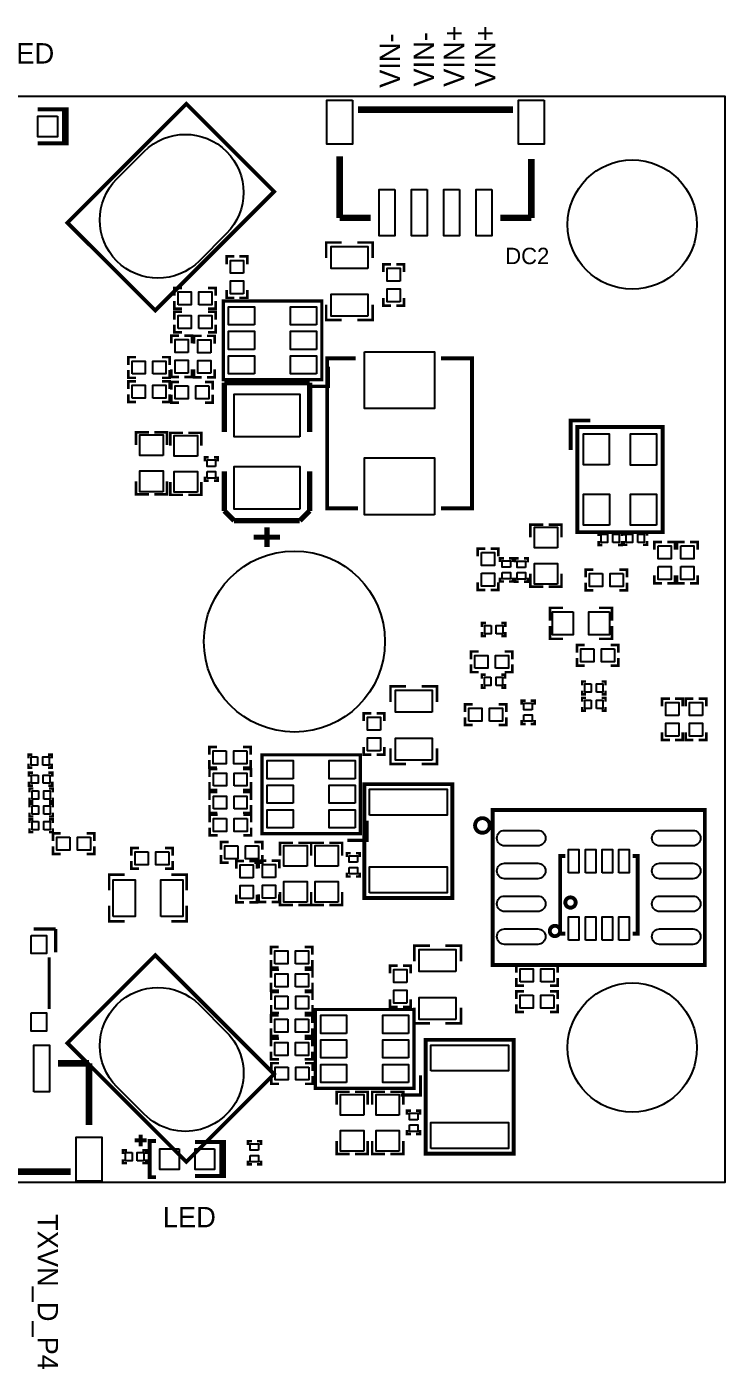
# Model space of a CAD drawing. Extents: x -18 to 171, y -7 to 290.
# Drawn here: x 46.4 to 73.4, y -7.2 to 44.7 of the extents above; entities that cross this region are included whole.
import ezdxf

# ---------------------------------------------------------------- set-up
doc = ezdxf.new("R2010")
doc.units = 0
for name, color, linetype in [('BG_DESIGN_OUTLINE', 85, 'CONTINUOUS'), ('BG_OUTLINE', 254, 'CONTINUOUS'), ('PG_SILKSCREEN_TOP', 152, 'CONTINUOUS'), ('PIN_TOP', 141, 'CONTINUOUS')]:
    doc.layers.add(name, color=color, linetype=linetype)

msp = doc.modelspace()

# ---------------------------------------------------------------- linework, layer by layer
at = {"layer": 'BG_DESIGN_OUTLINE'}
msp.add_lwpolyline([(0, 0), (73.4, 0), (73.4, 42), (0, 42)], close=True, dxfattribs=at)
at = {"layer": 'BG_OUTLINE'}
msp.add_lwpolyline([(0, 0), (73.4, 0), (73.4, 42), (0, 42), (0, 0)], dxfattribs=at)
msp.add_lwpolyline([(0, 0), (73.4, 0), (73.4, 42), (0, 42)], close=True, dxfattribs=at)
msp.add_lwpolyline([(0, 0), (73.4, 0), (73.4, 42), (0, 42)], close=True, dxfattribs=at)
msp.add_lwpolyline([(0, 0), (73.4, 0), (73.4, 42), (0, 42)], close=True, dxfattribs=at)
msp.add_lwpolyline([(0, 0), (73.4, 0), (73.4, 42), (0, 42)], close=True, dxfattribs=at)
msp.add_lwpolyline([(0, 0), (73.4, 0), (73.4, 42), (0, 42)], close=True, dxfattribs=at)
msp.add_lwpolyline([(0, 0), (73.4, 0), (73.4, 42), (0, 42)], close=True, dxfattribs=at)
at = {"layer": 'PG_SILKSCREEN_TOP'}
for points, const_width in [([(47.8408, 41.5004), (46.8248, 41.5004)], 0.1524), ([(47.8154, 40.1796), (47.9424, 40.1796), (47.9424, 41.5004), (47.8408, 41.5004)], 0.1524), ([(47.8408, 40.1796), (47.8408, 41.5004)], 0.1524), ([(47.9695, 37.1136), (52.5657, 41.7098), (55.9598, 38.3157), (51.3636, 33.7195), (47.9695, 37.1136)], 0.15), ([(65.2, 41.4853), (59.2, 41.4853)], 0.254), ([(47.8408, 40.1796), (46.8248, 40.1796)], 0.1524), ([(58.4949, 39.6819), (58.4949, 37.3001)], 0.254), ([(65.9051, 39.5803), (65.9051, 37.3001)], 0.254), ([(58.4949, 37.3001), (59.6938, 37.3001)], 0.254), ([(65.9051, 37.3001), (64.7062, 37.3001)], 0.254), ([(57.9737, 35.7464), (57.9737, 36.3464), (58.5737, 36.3464)], 0.1), ([(59.7737, 35.7464), (59.7737, 36.3464), (59.1737, 36.3464)], 0.1), ([(54.1224, 35.5086), (54.1224, 35.8086), (54.4224, 35.8086)], 0.1), ([(54.6224, 35.8086), (54.9224, 35.8086), (54.9224, 35.5086)], 0.1), ([(60.1849, 35.2003), (60.1849, 35.5003), (60.4849, 35.5003)], 0.1), ([(60.6849, 35.5003), (60.9849, 35.5003), (60.9849, 35.2003)], 0.1), ([(52.4024, 34.5886), (52.1024, 34.5886), (52.1024, 34.2886)], 0.1), ([(53.4024, 34.5886), (53.7024, 34.5886), (53.7024, 34.2886)], 0.1), ([(54.1224, 34.5086), (54.1224, 34.2086), (54.4224, 34.2086)], 0.1), ([(54.6224, 34.2086), (54.9224, 34.2086), (54.9224, 34.5086)], 0.1), ([(52.1024, 34.0886), (52.1024, 33.7886), (52.4024, 33.7886)], 0.1), ([(53.7024, 34.0886), (53.7024, 33.7886), (53.4024, 33.7886)], 0.1), ([(55.0111, 31.0402), (57.8051, 31.0402), (57.8051, 34.0882), (53.9951, 34.0882), (53.9951, 31.0402), (55.0111, 31.0402)], 0.127), ([(57.9737, 33.9464), (57.9737, 33.3464), (58.5737, 33.3464)], 0.1), ([(59.7737, 33.9464), (59.7737, 33.3464), (59.1737, 33.3464)], 0.1), ([(60.1849, 34.2003), (60.1849, 33.9003), (60.4849, 33.9003)], 0.1), ([(60.6849, 33.9003), (60.9849, 33.9003), (60.9849, 34.2003)], 0.1), ([(52.4024, 33.6686), (52.1024, 33.6686), (52.1024, 33.3686)], 0.1), ([(53.4024, 33.6686), (53.7024, 33.6686), (53.7024, 33.3686)], 0.1), ([(51.9883, 32.4429), (51.9883, 32.7429), (52.2883, 32.7429)], 0.1), ([(52.1024, 33.1686), (52.1024, 32.8686), (52.4024, 32.8686)], 0.1), ([(52.4883, 32.7429), (52.7883, 32.7429), (52.7883, 32.4429)], 0.1), ([(52.8649, 32.4365), (52.8649, 32.7365), (53.1649, 32.7365)], 0.1), ([(53.3649, 32.7365), (53.6649, 32.7365), (53.6649, 32.4365)], 0.1), ([(53.7024, 33.1686), (53.7024, 32.8686), (53.4024, 32.8686)], 0.1), ([(50.6217, 31.9127), (50.3217, 31.9127), (50.3217, 31.6127)], 0.1), ([(51.6217, 31.9127), (51.9217, 31.9127), (51.9217, 31.6127)], 0.1), ([(59.11, 31.87), (58.01, 31.87), (58.01, 26.07), (59.21, 26.07)], 0.15), ([(62.41, 31.87), (63.61, 31.87), (63.61, 26.07), (62.41, 26.07)], 0.15), ([(50.3217, 31.4127), (50.3217, 31.1127), (50.6217, 31.1127)], 0.1), ([(51.9217, 31.4127), (51.9217, 31.1127), (51.6217, 31.1127)], 0.1), ([(51.9883, 31.4429), (51.9883, 31.1429), (52.2883, 31.1429)], 0.1), ([(52.4883, 31.1429), (52.7883, 31.1429), (52.7883, 31.4429)], 0.1), ([(52.8649, 31.4365), (52.8649, 31.1365), (53.1649, 31.1365)], 0.1), ([(53.3649, 31.1365), (53.6649, 31.1365), (53.6649, 31.4365)], 0.1), ([(57.2971, 30.7862), (58.0591, 30.7862), (58.0591, 31.5482)], 0.127), ([(50.6224, 30.9786), (50.3224, 30.9786), (50.3224, 30.6786)], 0.1), ([(51.6224, 30.9786), (51.9224, 30.9786), (51.9224, 30.6786)], 0.1), ([(51.9876, 30.6562), (51.9876, 30.9562), (52.2876, 30.9562)], 0.1), ([(53.5876, 30.6562), (53.5876, 30.9562), (53.2876, 30.9562)], 0.1), ([(54.0334, 30.9211), (57.3354, 30.9211)], 0.2032), ([(54.0334, 29.0161), (54.0334, 30.9211)], 0.2032), ([(57.3354, 30.9211), (57.3354, 29.0161)], 0.2032), ([(50.3224, 30.4786), (50.3224, 30.1786), (50.6224, 30.1786)], 0.1), ([(51.9224, 30.4786), (51.9224, 30.1786), (51.6224, 30.1786)], 0.1), ([(52.2876, 30.1562), (51.9876, 30.1562), (51.9876, 30.4562)], 0.1), ([(53.2876, 30.1562), (53.5876, 30.1562), (53.5876, 30.4562)], 0.1), ([(67.4274, 28.3216), (67.4274, 29.4646), (68.1894, 29.4646)], 0.1501), ([(67.6814, 25.6546), (67.6814, 29.2106), (70.9834, 29.2106), (70.9834, 25.1466), (67.6814, 25.1466), (67.6814, 25.6546)], 0.1501), ([(50.6237, 28.5104), (50.6237, 29.0104), (51.1237, 29.0104)], 0.1), ([(51.3237, 29.0104), (51.8237, 29.0104), (51.8237, 28.5104)], 0.1), ([(51.9437, 28.4872), (51.9437, 28.9872), (52.4437, 28.9872)], 0.1), ([(52.6437, 28.9872), (53.1437, 28.9872), (53.1437, 28.4872)], 0.1), ([(53.2824, 27.8886), (53.2824, 28.0386), (53.4324, 28.0386)], 0.1), ([(53.6324, 28.0386), (53.7824, 28.0386), (53.7824, 27.8886)], 0.1), ([(54.0334, 27.4921), (54.0334, 25.9681)], 0.2032), ([(57.3354, 25.9681), (57.3354, 27.4921)], 0.2032), ([(50.6237, 27.1104), (50.6237, 26.6104), (51.1237, 26.6104)], 0.1), ([(51.3237, 26.6104), (51.8237, 26.6104), (51.8237, 27.1104)], 0.1), ([(51.9437, 27.0872), (51.9437, 26.5872), (52.4437, 26.5872)], 0.1), ([(52.6437, 26.5872), (53.1437, 26.5872), (53.1437, 27.0872)], 0.1), ([(53.4324, 27.1386), (53.2824, 27.1386), (53.2824, 27.2886)], 0.1), ([(53.6324, 27.1386), (53.7824, 27.1386), (53.7824, 27.2886)], 0.1), ([(54.0334, 25.9681), (54.4144, 25.5871)], 0.2032), ([(56.9544, 25.5871), (57.3354, 25.9681)], 0.2032), ([(54.4144, 25.5871), (56.9544, 25.5871)], 0.2032), ([(65.8724, 24.9386), (65.8724, 25.4386), (66.3724, 25.4386)], 0.1), ([(66.5724, 25.4386), (67.0724, 25.4386), (67.0724, 24.9386)], 0.1), ([(55.1764, 24.9521), (56.1924, 24.9521)], 0.2032), ([(55.6844, 25.3331), (55.6844, 24.5711)], 0.2032), ([(68.505, 25.0022), (68.505, 25.1522), (68.655, 25.1522)], 0.1), ([(69.405, 25.0022), (69.405, 25.1522), (69.255, 25.1522)], 0.1), ([(69.4738, 25.003), (69.4738, 25.153), (69.6238, 25.153)], 0.1), ([(70.2238, 25.153), (70.3738, 25.153), (70.3738, 25.003)], 0.1), ([(64.1328, 24.506), (63.8328, 24.506), (63.8328, 24.206)], 0.1), ([(64.6328, 24.206), (64.6328, 24.506), (64.3328, 24.506)], 0.1), ([(68.655, 24.6522), (68.505, 24.6522), (68.505, 24.8022)], 0.1), ([(69.405, 24.8022), (69.405, 24.6522), (69.255, 24.6522)], 0.1), ([(69.4738, 24.803), (69.4738, 24.653), (69.6238, 24.653)], 0.1), ([(70.3738, 24.803), (70.3738, 24.653), (70.2238, 24.653)], 0.1), ([(70.9624, 24.7687), (70.6624, 24.7686), (70.6624, 24.4686)], 0.1), ([(71.4624, 24.4686), (71.4624, 24.7686), (71.1624, 24.7687)], 0.1), ([(71.8389, 24.7688), (71.5388, 24.7687), (71.5388, 24.4688)], 0.1), ([(72.3389, 24.4688), (72.3389, 24.7687), (72.0388, 24.7688)], 0.1), ([(64.8438, 24.136), (64.6938, 24.136), (64.6938, 23.986)], 0.1), ([(65.0438, 24.136), (65.1938, 24.136), (65.1938, 23.986)], 0.1), ([(65.2724, 23.9786), (65.2724, 24.1286), (65.4224, 24.1286)], 0.1), ([(65.6224, 24.1286), (65.7724, 24.1286), (65.7724, 23.9786)], 0.1), ([(64.8438, 23.236), (64.6938, 23.236), (64.6938, 23.386)], 0.1), ([(65.1938, 23.386), (65.1938, 23.236), (65.0438, 23.236)], 0.1), ([(65.4224, 23.2286), (65.2724, 23.2286), (65.2724, 23.3786)], 0.1), ([(65.6224, 23.2286), (65.7724, 23.2286), (65.7724, 23.3786)], 0.1), ([(65.8724, 23.5386), (65.8724, 23.0386), (66.3724, 23.0386)], 0.1), ([(66.5724, 23.0386), (67.0724, 23.0386), (67.0724, 23.5386)], 0.1), ([(68.0079, 23.3939), (68.0079, 23.6939), (68.3079, 23.694)], 0.1), ([(69.6079, 23.3939), (69.6078, 23.6939), (69.3079, 23.694)], 0.1), ([(70.9624, 23.1686), (70.6624, 23.1687), (70.6624, 23.4686)], 0.1), ([(71.4624, 23.4686), (71.4624, 23.1687), (71.1624, 23.1686)], 0.1), ([(71.8389, 23.1688), (71.5388, 23.1688), (71.5388, 23.4688)], 0.1), ([(72.3389, 23.4688), (72.3389, 23.1688), (72.0388, 23.1688)], 0.1), ([(64.1328, 22.906), (63.8328, 22.906), (63.8328, 23.206)], 0.1), ([(64.6328, 23.206), (64.6328, 22.906), (64.3328, 22.906)], 0.1), ([(68.3079, 22.8939), (68.0079, 22.894), (68.008, 23.194)], 0.1), ([(69.3079, 22.8939), (69.6079, 22.8939), (69.6079, 23.194)], 0.1), ([(66.6262, 21.7189), (66.6262, 22.219), (67.1263, 22.219)], 0.1), ([(69.0262, 21.719), (69.0263, 22.219), (68.5262, 22.219)], 0.1), ([(64.0024, 21.4786), (64.0024, 21.6286), (64.1525, 21.6286)], 0.1), ([(64.0024, 21.2786), (64.0025, 21.1286), (64.1524, 21.1286)], 0.1), ([(64.7524, 21.6285), (64.9024, 21.6286), (64.9024, 21.4786)], 0.1), ([(64.9024, 21.2786), (64.9025, 21.1286), (64.7524, 21.1286)], 0.1), ([(67.1262, 21.019), (66.6262, 21.019), (66.6262, 21.519)], 0.1), ([(68.5262, 21.019), (69.0262, 21.019), (69.0262, 21.519)], 0.1), ([(67.6724, 20.4786), (67.6724, 20.7786), (67.9724, 20.7786)], 0.1), ([(69.2724, 20.4786), (69.2724, 20.7786), (68.9724, 20.7786)], 0.1), ([(63.8715, 20.5291), (63.5715, 20.5291), (63.5715, 20.2291)], 0.1), ([(64.8715, 20.5291), (65.1716, 20.5291), (65.1715, 20.2291)], 0.1), ([(67.9724, 19.9786), (67.6724, 19.9786), (67.6724, 20.2786)], 0.1), ([(68.9724, 19.9786), (69.2724, 19.9786), (69.2724, 20.2786)], 0.1), ([(63.5715, 20.029), (63.5715, 19.7291), (63.8715, 19.7291)], 0.1), ([(65.1715, 20.0291), (65.1716, 19.7291), (64.8715, 19.7291)], 0.1), ([(60.4624, 18.5786), (60.4624, 19.1786), (61.0624, 19.1786)], 0.1), ([(62.2624, 18.5786), (62.2624, 19.1786), (61.6624, 19.1786)], 0.1), ([(63.9924, 19.4786), (63.9924, 19.6286), (64.1424, 19.6286)], 0.1), ([(63.9924, 19.2786), (63.9924, 19.1286), (64.1424, 19.1286)], 0.1), ([(64.7424, 19.6286), (64.8924, 19.6286), (64.8924, 19.4786)], 0.1), ([(64.8924, 19.2786), (64.8924, 19.1286), (64.7424, 19.1286)], 0.1), ([(67.8724, 19.2186), (67.8724, 19.3686), (68.0224, 19.3686)], 0.1), ([(68.7724, 19.2186), (68.7724, 19.3686), (68.6224, 19.3686)], 0.1), ([(68.0224, 18.8686), (67.8724, 18.8686), (67.8724, 19.0186)], 0.1), ([(67.8724, 18.5886), (67.8724, 18.7386), (68.0224, 18.7386)], 0.1), ([(68.7724, 19.0186), (68.7724, 18.8686), (68.6224, 18.8686)], 0.1), ([(68.7724, 18.5886), (68.7724, 18.7386), (68.6224, 18.7386)], 0.1), ([(70.9624, 18.4086), (70.9624, 18.7085), (71.2624, 18.7086)], 0.1), ([(71.4624, 18.7086), (71.7624, 18.7085), (71.7624, 18.4086)], 0.1), ([(71.8724, 18.4086), (71.8724, 18.7085), (72.1724, 18.7086)], 0.1), ([(72.3724, 18.7086), (72.6724, 18.7085), (72.6724, 18.4086)], 0.1), ([(59.4224, 17.8386), (59.4224, 18.1386), (59.7224, 18.1386)], 0.1), ([(59.9224, 18.1386), (60.2224, 18.1386), (60.2224, 17.8386)], 0.1), ([(63.6424, 18.4886), (63.3424, 18.4886), (63.3424, 18.1886)], 0.1), ([(64.6424, 18.4886), (64.9424, 18.4886), (64.9424, 18.1886)], 0.1), ([(65.5324, 18.4786), (65.5324, 18.6286), (65.6824, 18.6286)], 0.1), ([(65.8824, 18.6286), (66.0324, 18.6286), (66.0324, 18.4786)], 0.1), ([(68.0224, 18.2386), (67.8724, 18.2386), (67.8724, 18.3886)], 0.1), ([(68.7724, 18.3886), (68.7724, 18.2386), (68.6224, 18.2386)], 0.1), ([(63.3424, 17.9886), (63.3424, 17.6886), (63.6424, 17.6886)], 0.1), ([(64.9424, 17.9886), (64.9424, 17.6886), (64.6424, 17.6886)], 0.1), ([(65.6824, 17.7286), (65.5324, 17.7286), (65.5324, 17.8786)], 0.1), ([(65.8824, 17.7286), (66.0324, 17.7286), (66.0324, 17.8786)], 0.1), ([(70.9624, 17.4086), (70.9624, 17.1087), (71.2624, 17.1086)], 0.1), ([(71.4624, 17.1086), (71.7624, 17.1087), (71.7624, 17.4086)], 0.1), ([(71.8724, 17.4086), (71.8724, 17.1087), (72.1724, 17.1086)], 0.1), ([(72.3724, 17.1086), (72.6724, 17.1087), (72.6724, 17.4086)], 0.1), ([(53.4524, 16.5386), (53.4524, 16.8386), (53.7524, 16.8386)], 0.1), ([(55.0524, 16.5386), (55.0524, 16.8386), (54.7524, 16.8386)], 0.1), ([(59.4224, 16.8386), (59.4224, 16.5386), (59.7224, 16.5386)], 0.1), ([(59.9224, 16.5386), (60.2224, 16.5386), (60.2224, 16.8386)], 0.1), ([(60.4624, 16.7786), (60.4624, 16.1786), (61.0624, 16.1786)], 0.1), ([(62.2624, 16.7786), (62.2624, 16.1786), (61.6624, 16.1786)], 0.1), ([(46.4638, 16.391), (46.4638, 16.541), (46.6138, 16.541)], 0.1), ([(46.6138, 16.041), (46.4638, 16.041), (46.4638, 16.191)], 0.1), ([(47.3638, 16.391), (47.3638, 16.541), (47.2138, 16.541)], 0.1), ([(47.3638, 16.191), (47.3638, 16.041), (47.2138, 16.041)], 0.1), ([(53.7524, 16.0386), (53.4524, 16.0386), (53.4524, 16.3386)], 0.1), ([(54.7524, 16.0386), (55.0524, 16.0386), (55.0524, 16.3386)], 0.1), ([(56.5034, 13.4846), (59.2974, 13.4846), (59.2974, 16.5326), (55.4874, 16.5326), (55.4874, 13.4846), (56.5034, 13.4846)], 0.127), ([(46.4838, 15.6911), (46.4838, 15.841), (46.6338, 15.841)], 0.1), ([(47.3838, 15.6911), (47.3838, 15.841), (47.2338, 15.8411)], 0.1), ([(53.7624, 15.9786), (53.4624, 15.9786), (53.4624, 15.6786)], 0.1), ([(54.7624, 15.9786), (55.0624, 15.9786), (55.0624, 15.6786)], 0.1), ([(46.6337, 15.341), (46.4838, 15.3411), (46.4838, 15.491)], 0.1), ([(46.5038, 15.081), (46.5038, 15.231), (46.6538, 15.231)], 0.1), ([(47.3838, 15.491), (47.3838, 15.3411), (47.2338, 15.341)], 0.1), ([(47.4038, 15.081), (47.4038, 15.231), (47.2538, 15.231)], 0.1), ([(53.4624, 15.4786), (53.4624, 15.1786), (53.7624, 15.1786)], 0.1), ([(53.7624, 15.0886), (53.4624, 15.0886), (53.4624, 14.7886)], 0.1), ([(55.0624, 15.4786), (55.0624, 15.1786), (54.7624, 15.1786)], 0.1), ([(54.7624, 15.0886), (55.0624, 15.0886), (55.0624, 14.7886)], 0.1), ([(62.8524, 15.3986), (62.8524, 10.9986), (59.4524, 10.9986), (59.4524, 15.3986), (62.8524, 15.3986)], 0.15), ([(46.6538, 14.731), (46.5038, 14.731), (46.5038, 14.881)], 0.1), ([(46.504, 14.4978), (46.504, 14.6478), (46.654, 14.6478)], 0.1), ([(47.4038, 14.881), (47.4038, 14.731), (47.2538, 14.731)], 0.1), ([(47.404, 14.4978), (47.404, 14.6478), (47.254, 14.6478)], 0.1), ([(53.4624, 14.5886), (53.4624, 14.2886), (53.7624, 14.2886)], 0.1), ([(55.0624, 14.5886), (55.0624, 14.2886), (54.7624, 14.2886)], 0.1), ([(46.5038, 13.891), (46.5038, 14.041), (46.6538, 14.041)], 0.1), ([(46.654, 14.1478), (46.504, 14.1478), (46.504, 14.2978)], 0.1), ([(47.4038, 13.891), (47.4038, 14.041), (47.2538, 14.041)], 0.1), ([(47.404, 14.2978), (47.404, 14.1478), (47.254, 14.1478)], 0.1), ([(53.4724, 13.9186), (53.4724, 14.2186), (53.7724, 14.2186)], 0.1), ([(55.0724, 13.9186), (55.0724, 14.2186), (54.7724, 14.2186)], 0.1), ([(58.7894, 13.2306), (59.5514, 13.2306), (59.5514, 13.9926)], 0.127), ([(71.2138, 14.401), (72.6138, 14.401), (72.6138, 8.401), (64.4138, 8.401), (64.4138, 14.401), (71.2138, 14.401)], 0.15), ([(46.6538, 13.541), (46.5038, 13.541), (46.5038, 13.691)], 0.1), ([(47.4038, 13.691), (47.4038, 13.541), (47.2538, 13.541)], 0.1), ([(47.4139, 13.1998), (47.4139, 13.4998), (47.7139, 13.4998)], 0.1), ([(49.0139, 13.1998), (49.0139, 13.4998), (48.7139, 13.4998)], 0.1), ([(53.7724, 13.4186), (53.4724, 13.4186), (53.4724, 13.7186)], 0.1), ([(54.7724, 13.4186), (55.0724, 13.4186), (55.0724, 13.7186)], 0.1), ([(47.7139, 12.6998), (47.4139, 12.6998), (47.4139, 12.9998)], 0.1), ([(48.7139, 12.6998), (49.0139, 12.6998), (49.0139, 12.9998)], 0.1), ([(50.4405, 12.6314), (50.4405, 12.9314), (50.7405, 12.9314)], 0.1), ([(52.0405, 12.6314), (52.0405, 12.9314), (51.7405, 12.9314)], 0.1), ([(53.9024, 12.8586), (53.9024, 13.1586), (54.2024, 13.1586)], 0.1), ([(55.5024, 12.8586), (55.5024, 13.1586), (55.2024, 13.1586)], 0.1), ([(56.1924, 12.6286), (56.1924, 13.1286), (56.6924, 13.1286)], 0.1), ([(56.8924, 13.1286), (57.3924, 13.1286), (57.3924, 12.6286)], 0.1), ([(57.3924, 12.6286), (57.3924, 13.1286), (57.8924, 13.1286)], 0.1), ([(58.0924, 13.1286), (58.5924, 13.1286), (58.5924, 12.6286)], 0.1), ([(50.7405, 12.1314), (50.4405, 12.1314), (50.4405, 12.4314)], 0.1), ([(51.7405, 12.1314), (52.0405, 12.1314), (52.0405, 12.4314)], 0.1), ([(54.2024, 12.3586), (53.9024, 12.3586), (53.9024, 12.6586)], 0.1), ([(54.5024, 12.1286), (54.5024, 12.4286), (54.8024, 12.4286)], 0.1), ([(55.0024, 12.4286), (55.3024, 12.4286), (55.3024, 12.1286)], 0.1), ([(55.2024, 12.3586), (55.5024, 12.3586), (55.5024, 12.6586)], 0.1), ([(55.3624, 12.1386), (55.3624, 12.4386), (55.6624, 12.4386)], 0.1), ([(55.8624, 12.4386), (56.1624, 12.4386), (56.1624, 12.1386)], 0.1), ([(58.7724, 12.5786), (58.7724, 12.7286), (58.9224, 12.7286)], 0.1), ([(59.1224, 12.7286), (59.2724, 12.7286), (59.2724, 12.5786)], 0.1), ([(67.22, 12.62), (67.02, 12.62), (67.02, 9.62), (67.22, 9.62)], 0.15), ([(69.82, 12.62), (70.02, 12.62), (70.02, 9.62), (69.82, 9.62)], 0.15), ([(50.1842, 11.8938), (49.5842, 11.8938), (49.5842, 11.2938)], 0.1), ([(51.9842, 11.8938), (52.5842, 11.8938), (52.5842, 11.2938)], 0.1), ([(58.9224, 11.8286), (58.7724, 11.8286), (58.7724, 11.9786)], 0.1), ([(59.1224, 11.8286), (59.2724, 11.8286), (59.2724, 11.9786)], 0.1), ([(54.5024, 11.1286), (54.5024, 10.8286), (54.8024, 10.8286)], 0.1), ([(55.0024, 10.8286), (55.3024, 10.8286), (55.3024, 11.1286)], 0.1), ([(55.3624, 11.1386), (55.3624, 10.8386), (55.6624, 10.8386)], 0.1), ([(55.8624, 10.8386), (56.1624, 10.8386), (56.1624, 11.1386)], 0.1), ([(56.1924, 11.2286), (56.1924, 10.7286), (56.6924, 10.7286)], 0.1), ([(56.8924, 10.7286), (57.3924, 10.7286), (57.3924, 11.2286)], 0.1), ([(57.3924, 11.2286), (57.3924, 10.7286), (57.8924, 10.7286)], 0.1), ([(58.0924, 10.7286), (58.5924, 10.7286), (58.5924, 11.2286)], 0.1), ([(50.1842, 10.0938), (49.5842, 10.0938), (49.5842, 10.6938)], 0.1), ([(51.9842, 10.0938), (52.5842, 10.0938), (52.5842, 10.6938)], 0.1), ([(47.5124, 9.7986), (46.6624, 9.7986)], 0.127), ([(47.5124, 8.8986), (47.5124, 9.7986)], 0.127), ([(51.3636, 8.7805), (55.9598, 4.1843), (52.5657, 0.7902), (47.9695, 5.3864), (51.3636, 8.7805)], 0.15), ([(56.1385, 9.1027), (55.8385, 9.1027), (55.8385, 8.8027)], 0.1), ([(57.1385, 9.1027), (57.4385, 9.1027), (57.4385, 8.8027)], 0.1), ([(61.3824, 8.5486), (61.3824, 9.1486), (61.9824, 9.1486)], 0.1), ([(63.1824, 8.5486), (63.1824, 9.1486), (62.5824, 9.1486)], 0.1), ([(47.2624, 8.6986), (47.2624, 6.6986)], 0.127), ([(55.8385, 8.6027), (55.8385, 8.3027), (56.1385, 8.3027)], 0.1), ([(57.4385, 8.6027), (57.4385, 8.3027), (57.1385, 8.3027)], 0.1), ([(60.4424, 8.0786), (60.4424, 8.3786), (60.7424, 8.3786)], 0.1), ([(60.9424, 8.3786), (61.2424, 8.3786), (61.2424, 8.0786)], 0.1), ([(65.624, 8.4034), (65.324, 8.4034), (65.324, 8.1034)], 0.1), ([(66.624, 8.4034), (66.924, 8.4034), (66.924, 8.1034)], 0.1), ([(56.1443, 8.2161), (55.8443, 8.2161), (55.8443, 7.9161)], 0.1), ([(57.1443, 8.2161), (57.4443, 8.2161), (57.4443, 7.9161)], 0.1), ([(65.324, 7.9034), (65.324, 7.6034), (65.624, 7.6034)], 0.1), ([(66.924, 7.9034), (66.924, 7.6034), (66.624, 7.6034)], 0.1), ([(55.8443, 7.7161), (55.8443, 7.4161), (56.1443, 7.4161)], 0.1), ([(55.8461, 7.0545), (55.8461, 7.3545), (56.1461, 7.3545)], 0.1), ([(57.4443, 7.7161), (57.4443, 7.4161), (57.1443, 7.4161)], 0.1), ([(57.4461, 7.0545), (57.4461, 7.3545), (57.1461, 7.3545)], 0.1), ([(65.3239, 7.0874), (65.3239, 7.3874), (65.6239, 7.3874)], 0.1), ([(66.9239, 7.0874), (66.9239, 7.3874), (66.6239, 7.3874)], 0.1), ([(56.1461, 6.5545), (55.8461, 6.5545), (55.8461, 6.8545)], 0.1), ([(57.1461, 6.5545), (57.4461, 6.5545), (57.4461, 6.8545)], 0.1), ([(60.4424, 7.0786), (60.4424, 6.7786), (60.7424, 6.7786)], 0.1), ([(60.9424, 6.7786), (61.2424, 6.7786), (61.2424, 7.0786)], 0.1), ([(61.3824, 6.7486), (61.3824, 6.1486), (61.9824, 6.1486)], 0.1), ([(63.1824, 6.7486), (63.1824, 6.1486), (62.5824, 6.1486)], 0.1), ([(65.6239, 6.5874), (65.3239, 6.5874), (65.3239, 6.8874)], 0.1), ([(66.6239, 6.5874), (66.9239, 6.5874), (66.9239, 6.8874)], 0.1), ([(55.8377, 6.1611), (55.8377, 6.4611), (56.1377, 6.4611)], 0.1), ([(57.4377, 6.1611), (57.4377, 6.4611), (57.1377, 6.4611)], 0.1), ([(58.5734, 3.6346), (61.3674, 3.6346), (61.3674, 6.6826), (57.5574, 6.6826), (57.5574, 3.6346), (58.5734, 3.6346)], 0.127), ([(56.1377, 5.6611), (55.8377, 5.6611), (55.8377, 5.9611)], 0.1), ([(57.1377, 5.6611), (57.4377, 5.6611), (57.4377, 5.9611)], 0.1), ([(56.1435, 5.5527), (55.8435, 5.5527), (55.8435, 5.2527)], 0.1), ([(57.1435, 5.5527), (57.4435, 5.5527), (57.4435, 5.2527)], 0.1), ([(65.2224, 5.5086), (65.2224, 1.1086), (61.8224, 1.1086), (61.8224, 5.5086), (65.2224, 5.5086)], 0.15), ([(48.805, 4.5999), (47.6061, 4.5999)], 0.254), ([(48.805, 2.2181), (48.805, 4.5999)], 0.254), ([(55.8435, 5.0527), (55.8435, 4.7527), (56.1435, 4.7527)], 0.1), ([(57.4435, 5.0527), (57.4435, 4.7527), (57.1435, 4.7527)], 0.1), ([(55.8524, 4.3086), (55.8524, 4.6086), (56.1524, 4.6086)], 0.1), ([(56.1524, 3.8086), (55.8524, 3.8086), (55.8524, 4.1086)], 0.1), ([(57.4524, 4.3086), (57.4524, 4.6086), (57.1524, 4.6086)], 0.1), ([(57.1524, 3.8086), (57.4524, 3.8086), (57.4524, 4.1086)], 0.1), ([(60.8594, 3.3806), (61.6214, 3.3806), (61.6214, 4.1426)], 0.127), ([(58.3824, 2.9986), (58.3824, 3.4986), (58.8824, 3.4986)], 0.1), ([(59.0824, 3.4986), (59.5824, 3.4986), (59.5824, 2.9986)], 0.1), ([(59.7524, 2.9986), (59.7524, 3.4986), (60.2524, 3.4986)], 0.1), ([(60.4524, 3.4986), (60.9524, 3.4986), (60.9524, 2.9986)], 0.1), ([(61.1024, 2.6186), (61.1024, 2.7686), (61.2524, 2.7686)], 0.1), ([(61.4524, 2.7686), (61.6024, 2.7686), (61.6024, 2.6186)], 0.1), ([(51.0325, 1.6181), (50.5753, 1.6181)], 0.1524), ([(50.8039, 1.3895), (50.8039, 1.8467)], 0.1524), ([(51.3986, 0.199), (51.1497, 0.199), (51.1497, 1.601), (51.3986, 1.601)], 0.1524), ([(53.9208, 1.5604), (52.9048, 1.5604)], 0.1524), ([(53.8954, 0.2396), (54.0224, 0.2396), (54.0224, 1.5604), (53.9208, 1.5604)], 0.1524), ([(53.9208, 0.2396), (53.9208, 1.5604)], 0.1524), ([(55.1, 1.59), (54.95, 1.59), (54.95, 1.44)], 0.1), ([(55.3, 1.59), (55.45, 1.59), (55.45, 1.44)], 0.1), ([(58.3824, 1.5986), (58.3824, 1.0986), (58.8824, 1.0986)], 0.1), ([(59.0824, 1.0986), (59.5824, 1.0986), (59.5824, 1.5986)], 0.1), ([(59.7524, 1.5986), (59.7524, 1.0986), (60.2524, 1.0986)], 0.1), ([(60.4524, 1.0986), (60.9524, 1.0986), (60.9524, 1.5986)], 0.1), ([(61.2524, 1.8686), (61.1024, 1.8686), (61.1024, 2.0186)], 0.1), ([(61.4524, 1.8686), (61.6024, 1.8686), (61.6024, 2.0186)], 0.1), ([(50.12, 1.09), (50.12, 1.24), (50.27, 1.24)], 0.1), ([(51.02, 1.09), (51.02, 1.24), (50.87, 1.24)], 0.1), ([(37.0999, 0.4147), (48.1001, 0.4147)], 0.254), ([(50.27, 0.74), (50.12, 0.74), (50.12, 0.89)], 0.1), ([(51.02, 0.89), (51.02, 0.74), (50.87, 0.74)], 0.1), ([(55.1, 0.69), (54.95, 0.69), (54.95, 0.84)], 0.1), ([(55.45, 0.84), (55.45, 0.69), (55.3, 0.69)], 0.1), ([(53.9208, 0.2396), (52.9048, 0.2396)], 0.1524)]:
    msp.add_lwpolyline(points, dxfattribs=dict(at, const_width=const_width))
at = {"layer": 'PG_SILKSCREEN_TOP', "const_width": 0.15}
for points in [[(64.2966, 13.801, 1), (63.731, 13.801, 1), (64.2966, 13.801)], [(67.62, 10.82, 1), (67.22, 10.82, 1), (67.62, 10.82)], [(67.02, 9.72, 1), (66.62, 9.72, 1), (67.02, 9.72)]]:
    msp.add_lwpolyline(points, format="xyb", dxfattribs=at)
at = {"layer": 'PIN_TOP'}
for points in [[(58.9949, 41.8501), (58.9949, 40.1501), (57.9949, 40.1501), (57.9949, 41.8501)], [(66.4051, 41.8501), (66.4051, 40.1501), (65.4051, 40.1501), (65.4051, 41.8501)], [(47.5808, 41.24), (47.5808, 40.44), (46.8308, 40.44), (46.8308, 41.24)], [(60.625, 38.4), (60.625, 36.6), (60.025, 36.6), (60.025, 38.4)], [(61.8749, 38.4), (61.8749, 36.6), (61.2749, 36.6), (61.2749, 38.4)], [(63.1251, 38.4), (63.1251, 36.6), (62.5251, 36.6), (62.5251, 38.4)], [(64.375, 38.4), (64.375, 36.6), (63.775, 36.6), (63.775, 38.4)], [(59.5837, 35.3464), (58.1637, 35.3464), (58.1637, 36.1964), (59.5837, 36.1964)], [(54.7726, 35.1572), (54.2722, 35.1572), (54.2722, 35.6576), (54.7726, 35.6576)], [(60.8351, 34.8489), (60.3347, 34.8489), (60.3347, 35.3493), (60.8351, 35.3493)], [(54.7726, 34.3596), (54.2722, 34.3596), (54.2722, 34.86), (54.7726, 34.86)], [(52.2534, 33.9384), (52.2534, 34.4388), (52.7538, 34.4388), (52.7538, 33.9384)], [(53.051, 33.9384), (53.051, 34.4388), (53.5514, 34.4388), (53.5514, 33.9384)], [(59.5837, 33.4964), (58.1637, 33.4964), (58.1637, 34.3464), (59.5837, 34.3464)], [(60.8351, 34.0513), (60.3347, 34.0513), (60.3347, 34.5517), (60.8351, 34.5517)], [(55.2002, 33.1642), (54.2002, 33.1642), (54.2002, 33.8642), (55.2002, 33.8642)], [(57.6, 33.1642), (56.6, 33.1642), (56.6, 33.8642), (57.6, 33.8642)], [(52.2534, 33.0184), (52.2534, 33.5188), (52.7538, 33.5188), (52.7538, 33.0184)], [(53.051, 33.0184), (53.051, 33.5188), (53.5514, 33.5188), (53.5514, 33.0184)], [(55.2002, 32.2142), (54.2002, 32.2142), (54.2002, 32.9142), (55.2002, 32.9142)], [(57.6, 32.2142), (56.6, 32.2142), (56.6, 32.9142), (57.6, 32.9142)], [(52.6385, 32.0915), (52.1381, 32.0915), (52.1381, 32.5919), (52.6385, 32.5919)], [(53.5151, 32.0851), (53.0147, 32.0851), (53.0147, 32.5855), (53.5151, 32.5855)], [(50.4727, 31.2625), (50.4727, 31.7629), (50.9731, 31.7629), (50.9731, 31.2625)], [(51.2703, 31.2625), (51.2703, 31.7629), (51.7707, 31.7629), (51.7707, 31.2625)], [(52.6385, 31.2939), (52.1381, 31.2939), (52.1381, 31.7943), (52.6385, 31.7943)], [(53.5151, 31.2875), (53.0147, 31.2875), (53.0147, 31.7879), (53.5151, 31.7879)], [(55.2002, 31.2642), (54.2002, 31.2642), (54.2002, 31.9642), (55.2002, 31.9642)], [(57.6, 31.2642), (56.6, 31.2642), (56.6, 31.9642), (57.6, 31.9642)], [(59.46, 32.1251), (62.16, 32.1251), (62.16, 29.9251), (59.46, 29.9251)], [(50.4734, 30.3284), (50.4734, 30.8288), (50.9738, 30.8288), (50.9738, 30.3284)], [(51.271, 30.3284), (51.271, 30.8288), (51.7714, 30.8288), (51.7714, 30.3284)], [(52.639, 30.8064), (52.639, 30.306), (52.1386, 30.306), (52.1386, 30.8064)], [(53.4366, 30.8064), (53.4366, 30.306), (52.9362, 30.306), (52.9362, 30.8064)], [(56.9544, 28.8261), (54.4144, 28.8261), (54.4144, 30.4761), (56.9544, 30.4761)], [(51.6737, 28.1104), (50.7737, 28.1104), (50.7737, 28.9104), (51.6737, 28.9104)], [(52.9937, 28.0872), (52.0937, 28.0872), (52.0937, 28.8872), (52.9937, 28.8872)], [(68.9208, 27.7437), (67.9208, 27.7437), (67.9208, 28.9437), (68.9208, 28.9437)], [(70.744, 27.7419), (69.744, 27.7419), (69.744, 28.9419), (70.744, 28.9419)], [(53.6924, 27.6886), (53.3724, 27.6886), (53.3724, 27.9386), (53.6924, 27.9386)], [(56.9544, 26.0321), (54.4144, 26.0321), (54.4144, 27.6821), (56.9544, 27.6821)], [(62.16, 25.8149), (59.46, 25.8149), (59.46, 28.0149), (62.16, 28.0149)], [(51.6737, 26.7104), (50.7737, 26.7104), (50.7737, 27.5104), (51.6737, 27.5104)], [(52.9937, 26.6872), (52.0937, 26.6872), (52.0937, 27.4872), (52.9937, 27.4872)], [(53.3724, 27.4886), (53.6924, 27.4886), (53.6924, 27.2386), (53.3724, 27.2386)], [(68.9226, 25.4135), (67.9226, 25.4135), (67.9226, 26.6135), (68.9226, 26.6135)], [(70.744, 25.4153), (69.744, 25.4153), (69.744, 26.6153), (70.744, 26.6153)], [(66.9224, 24.5386), (66.0224, 24.5386), (66.0224, 25.3386), (66.9224, 25.3386)], [(68.855, 25.0622), (68.855, 24.7422), (68.605, 24.7422), (68.605, 25.0622)], [(69.055, 24.7422), (69.055, 25.0622), (69.305, 25.0622), (69.305, 24.7422)], [(69.8238, 25.063), (69.8238, 24.743), (69.5738, 24.743), (69.5738, 25.063)], [(70.0238, 24.743), (70.0238, 25.063), (70.2738, 25.063), (70.2738, 24.743)], [(70.8122, 24.6176), (71.3126, 24.6176), (71.3126, 24.1172), (70.8122, 24.1172)], [(71.6886, 24.6178), (72.189, 24.6178), (72.189, 24.1174), (71.6886, 24.1174)], [(63.9826, 24.355), (64.483, 24.355), (64.483, 23.8546), (63.9826, 23.8546)], [(65.1038, 23.786), (64.7838, 23.786), (64.7838, 24.036), (65.1038, 24.036)], [(65.6824, 23.7786), (65.3624, 23.7786), (65.3624, 24.0286), (65.6824, 24.0286)], [(66.9224, 23.1386), (66.0224, 23.1386), (66.0224, 23.9386), (66.9224, 23.9386)], [(63.9826, 23.5574), (64.483, 23.5574), (64.483, 23.057), (63.9826, 23.057)], [(64.7838, 23.586), (65.1038, 23.586), (65.1038, 23.336), (64.7838, 23.336)], [(65.3624, 23.5786), (65.6824, 23.5786), (65.6824, 23.3286), (65.3624, 23.3286)], [(68.6593, 23.5442), (68.6593, 23.0438), (68.1589, 23.0438), (68.1589, 23.5442)], [(69.4569, 23.5442), (69.4569, 23.0438), (68.9565, 23.0438), (68.9565, 23.5442)], [(70.8122, 23.82), (71.3126, 23.82), (71.3126, 23.3196), (70.8122, 23.3196)], [(71.6886, 23.8202), (72.189, 23.8202), (72.189, 23.3198), (71.6886, 23.3198)], [(67.5262, 22.069), (67.5262, 21.169), (66.7262, 21.169), (66.7262, 22.069)], [(68.9262, 22.069), (68.9262, 21.169), (68.1262, 21.169), (68.1262, 22.069)], [(64.3524, 21.5386), (64.3524, 21.2186), (64.1024, 21.2186), (64.1024, 21.5386)], [(64.5524, 21.2186), (64.5524, 21.5386), (64.8024, 21.5386), (64.8024, 21.2186)], [(63.7225, 19.8789), (63.7225, 20.3793), (64.2229, 20.3793), (64.2229, 19.8789)], [(64.5201, 19.8789), (64.5201, 20.3793), (65.0205, 20.3793), (65.0205, 19.8789)], [(68.3238, 20.6288), (68.3238, 20.1284), (67.8234, 20.1284), (67.8234, 20.6288)], [(69.1214, 20.6288), (69.1214, 20.1284), (68.621, 20.1284), (68.621, 20.6288)], [(64.3424, 19.5386), (64.3424, 19.2186), (64.0924, 19.2186), (64.0924, 19.5386)], [(64.5424, 19.2186), (64.5424, 19.5386), (64.7924, 19.5386), (64.7924, 19.2186)], [(68.2224, 19.2786), (68.2224, 18.9586), (67.9724, 18.9586), (67.9724, 19.2786)], [(68.4224, 18.9586), (68.4224, 19.2786), (68.6724, 19.2786), (68.6724, 18.9586)], [(62.0724, 18.1786), (60.6524, 18.1786), (60.6524, 19.0286), (62.0724, 19.0286)], [(63.4934, 17.8384), (63.4934, 18.3388), (63.9938, 18.3388), (63.9938, 17.8384)], [(64.291, 17.8384), (64.291, 18.3388), (64.7914, 18.3388), (64.7914, 17.8384)], [(65.9424, 18.2786), (65.6224, 18.2786), (65.6224, 18.5286), (65.9424, 18.5286)], [(68.2224, 18.6486), (68.2224, 18.3286), (67.9724, 18.3286), (67.9724, 18.6486)], [(68.4224, 18.3286), (68.4224, 18.6486), (68.6724, 18.6486), (68.6724, 18.3286)], [(71.6126, 18.0572), (71.1122, 18.0572), (71.1122, 18.5576), (71.6126, 18.5576)], [(72.5226, 18.0572), (72.0222, 18.0572), (72.0222, 18.5576), (72.5226, 18.5576)], [(60.0726, 17.4872), (59.5722, 17.4872), (59.5722, 17.9876), (60.0726, 17.9876)], [(65.6224, 18.0786), (65.9424, 18.0786), (65.9424, 17.8286), (65.6224, 17.8286)], [(71.6126, 17.2596), (71.1122, 17.2596), (71.1122, 17.76), (71.6126, 17.76)], [(72.5226, 17.2596), (72.0222, 17.2596), (72.0222, 17.76), (72.5226, 17.76)], [(60.0726, 16.6896), (59.5722, 16.6896), (59.5722, 17.19), (60.0726, 17.19)], [(62.0724, 16.3286), (60.6524, 16.3286), (60.6524, 17.1786), (62.0724, 17.1786)], [(54.1038, 16.6888), (54.1038, 16.1884), (53.6034, 16.1884), (53.6034, 16.6888)], [(54.9014, 16.6888), (54.9014, 16.1884), (54.401, 16.1884), (54.401, 16.6888)], [(46.8138, 16.451), (46.8138, 16.131), (46.5638, 16.131), (46.5638, 16.451)], [(47.0138, 16.131), (47.0138, 16.451), (47.2638, 16.451), (47.2638, 16.131)], [(56.6925, 15.6086), (55.6925, 15.6086), (55.6925, 16.3086), (56.6925, 16.3086)], [(59.0923, 15.6086), (58.0923, 15.6086), (58.0923, 16.3086), (59.0923, 16.3086)], [(46.8338, 15.751), (46.8338, 15.431), (46.5838, 15.431), (46.5838, 15.751)], [(47.0338, 15.431), (47.0338, 15.751), (47.2838, 15.751), (47.2838, 15.431)], [(53.6134, 15.3284), (53.6134, 15.8288), (54.1138, 15.8288), (54.1138, 15.3284)], [(54.411, 15.3284), (54.411, 15.8288), (54.9114, 15.8288), (54.9114, 15.3284)], [(46.8538, 15.141), (46.8538, 14.821), (46.6038, 14.821), (46.6038, 15.141)], [(47.0538, 14.821), (47.0538, 15.141), (47.3038, 15.141), (47.3038, 14.821)], [(56.6925, 14.6586), (55.6925, 14.6586), (55.6925, 15.3586), (56.6925, 15.3586)], [(59.0923, 14.6586), (58.0923, 14.6586), (58.0923, 15.3586), (59.0923, 15.3586)], [(59.6524, 14.1986), (59.6524, 15.1986), (62.6524, 15.1986), (62.6524, 14.1986)], [(46.854, 14.5578), (46.854, 14.2378), (46.604, 14.2378), (46.604, 14.5578)], [(47.054, 14.2378), (47.054, 14.5578), (47.304, 14.5578), (47.304, 14.2378)], [(53.6134, 14.4384), (53.6134, 14.9388), (54.1138, 14.9388), (54.1138, 14.4384)], [(54.411, 14.4384), (54.411, 14.9388), (54.9114, 14.9388), (54.9114, 14.4384)], [(54.1238, 14.0688), (54.1238, 13.5684), (53.6234, 13.5684), (53.6234, 14.0688)], [(54.9214, 14.0688), (54.9214, 13.5684), (54.421, 13.5684), (54.421, 14.0688)], [(56.6925, 13.7086), (55.6925, 13.7086), (55.6925, 14.4086), (56.6925, 14.4086)], [(59.0923, 13.7086), (58.0923, 13.7086), (58.0923, 14.4086), (59.0923, 14.4086)], [(46.8538, 13.951), (46.8538, 13.631), (46.6038, 13.631), (46.6038, 13.951)], [(47.0538, 13.631), (47.0538, 13.951), (47.3038, 13.951), (47.3038, 13.631)], [(48.0653, 13.35), (48.0653, 12.8496), (47.5649, 12.8496), (47.5649, 13.35)], [(48.8629, 13.35), (48.8629, 12.8496), (48.3625, 12.8496), (48.3625, 13.35)], [(54.5538, 13.0088), (54.5538, 12.5084), (54.0534, 12.5084), (54.0534, 13.0088)], [(55.3514, 13.0088), (55.3514, 12.5084), (54.851, 12.5084), (54.851, 13.0088)], [(57.2424, 12.2286), (56.3424, 12.2286), (56.3424, 13.0286), (57.2424, 13.0286)], [(58.4424, 12.2286), (57.5424, 12.2286), (57.5424, 13.0286), (58.4424, 13.0286)], [(51.0919, 12.7816), (51.0919, 12.2812), (50.5915, 12.2812), (50.5915, 12.7816)], [(51.8895, 12.7816), (51.8895, 12.2812), (51.3891, 12.2812), (51.3891, 12.7816)], [(59.1824, 12.3786), (58.8624, 12.3786), (58.8624, 12.6286), (59.1824, 12.6286)], [(67.3449, 11.97), (67.3449, 12.87), (67.7449, 12.87), (67.7449, 11.97)], [(67.9949, 11.97), (67.9949, 12.87), (68.3949, 12.87), (68.3949, 11.97)], [(68.6451, 11.97), (68.6451, 12.87), (69.0451, 12.87), (69.0451, 11.97)], [(69.2951, 11.97), (69.2951, 12.87), (69.6951, 12.87), (69.6951, 11.97)], [(55.1526, 11.7772), (54.6522, 11.7772), (54.6522, 12.2776), (55.1526, 12.2776)], [(56.0126, 11.7872), (55.5122, 11.7872), (55.5122, 12.2876), (56.0126, 12.2876)], [(58.8624, 12.1786), (59.1824, 12.1786), (59.1824, 11.9286), (58.8624, 11.9286)], [(59.6524, 11.1986), (59.6524, 12.1986), (62.6524, 12.1986), (62.6524, 11.1986)], [(49.7342, 10.2838), (49.7342, 11.7038), (50.5842, 11.7038), (50.5842, 10.2838)], [(51.5842, 10.2838), (51.5842, 11.7038), (52.4342, 11.7038), (52.4342, 10.2838)], [(55.1526, 10.9796), (54.6522, 10.9796), (54.6522, 11.48), (55.1526, 11.48)], [(56.0126, 10.9896), (55.5122, 10.9896), (55.5122, 11.49), (56.0126, 11.49)], [(57.2424, 10.8286), (56.3424, 10.8286), (56.3424, 11.6286), (57.2424, 11.6286)], [(58.4424, 10.8286), (57.5424, 10.8286), (57.5424, 11.6286), (58.4424, 11.6286)], [(67.3449, 9.37), (67.3449, 10.27), (67.7449, 10.27), (67.7449, 9.37)], [(67.9949, 9.37), (67.9949, 10.27), (68.3949, 10.27), (68.3949, 9.37)], [(68.6451, 9.37), (68.6451, 10.27), (69.0451, 10.27), (69.0451, 9.37)], [(69.2951, 9.37), (69.2951, 10.27), (69.6951, 10.27), (69.6951, 9.37)], [(46.5624, 9.5486), (47.1624, 9.5486), (47.1624, 8.8486), (46.5624, 8.8486)], [(55.9895, 8.4525), (55.9895, 8.9529), (56.4899, 8.9529), (56.4899, 8.4525)], [(56.7871, 8.4525), (56.7871, 8.9529), (57.2875, 8.9529), (57.2875, 8.4525)], [(62.9924, 8.1486), (61.5724, 8.1486), (61.5724, 8.9986), (62.9924, 8.9986)], [(55.9953, 7.5659), (55.9953, 8.0663), (56.4957, 8.0663), (56.4957, 7.5659)], [(56.7929, 7.5659), (56.7929, 8.0663), (57.2933, 8.0663), (57.2933, 7.5659)], [(61.0926, 7.7272), (60.5922, 7.7272), (60.5922, 8.2276), (61.0926, 8.2276)], [(65.475, 7.7532), (65.475, 8.2536), (65.9754, 8.2536), (65.9754, 7.7532)], [(66.2726, 7.7532), (66.2726, 8.2536), (66.773, 8.2536), (66.773, 7.7532)], [(61.0926, 6.9296), (60.5922, 6.9296), (60.5922, 7.43), (61.0926, 7.43)], [(56.4975, 7.2047), (56.4975, 6.7043), (55.9971, 6.7043), (55.9971, 7.2047)], [(57.2951, 7.2047), (57.2951, 6.7043), (56.7947, 6.7043), (56.7947, 7.2047)], [(62.9924, 6.2986), (61.5724, 6.2986), (61.5724, 7.1486), (62.9924, 7.1486)], [(65.9753, 7.2376), (65.9753, 6.7372), (65.4749, 6.7372), (65.4749, 7.2376)], [(66.7729, 7.2376), (66.7729, 6.7372), (66.2725, 6.7372), (66.2725, 7.2376)], [(46.5624, 6.5486), (47.1624, 6.5486), (47.1624, 5.8486), (46.5624, 5.8486)], [(56.4891, 6.3113), (56.4891, 5.8109), (55.9887, 5.8109), (55.9887, 6.3113)], [(57.2867, 6.3113), (57.2867, 5.8109), (56.7863, 5.8109), (56.7863, 6.3113)], [(58.7625, 5.7586), (57.7625, 5.7586), (57.7625, 6.4586), (58.7625, 6.4586)], [(61.1623, 5.7586), (60.1623, 5.7586), (60.1623, 6.4586), (61.1623, 6.4586)], [(46.6749, 3.5), (46.6749, 5.3), (47.2749, 5.3), (47.2749, 3.5)], [(55.9945, 4.9025), (55.9945, 5.4029), (56.4949, 5.4029), (56.4949, 4.9025)], [(56.7921, 4.9025), (56.7921, 5.4029), (57.2925, 5.4029), (57.2925, 4.9025)], [(58.7625, 4.8086), (57.7625, 4.8086), (57.7625, 5.5086), (58.7625, 5.5086)], [(61.1623, 4.8086), (60.1623, 4.8086), (60.1623, 5.5086), (61.1623, 5.5086)], [(62.0224, 4.3086), (62.0224, 5.3086), (65.0224, 5.3086), (65.0224, 4.3086)], [(56.5038, 4.4588), (56.5038, 3.9584), (56.0034, 3.9584), (56.0034, 4.4588)], [(57.3014, 4.4588), (57.3014, 3.9584), (56.801, 3.9584), (56.801, 4.4588)], [(58.7625, 3.8586), (57.7625, 3.8586), (57.7625, 4.5586), (58.7625, 4.5586)], [(61.1623, 3.8586), (60.1623, 3.8586), (60.1623, 4.5586), (61.1623, 4.5586)], [(59.4324, 2.5986), (58.5324, 2.5986), (58.5324, 3.3986), (59.4324, 3.3986)], [(60.8024, 2.5986), (59.9024, 2.5986), (59.9024, 3.3986), (60.8024, 3.3986)], [(61.5124, 2.4186), (61.1924, 2.4186), (61.1924, 2.6686), (61.5124, 2.6686)], [(61.1924, 2.2186), (61.5124, 2.2186), (61.5124, 1.9686), (61.1924, 1.9686)], [(62.0224, 1.3086), (62.0224, 2.3086), (65.0224, 2.3086), (65.0224, 1.3086)], [(48.305, 0.0499), (48.305, 1.7499), (49.305, 1.7499), (49.305, 0.0499)], [(59.4324, 1.1986), (58.5324, 1.1986), (58.5324, 1.9986), (59.4324, 1.9986)], [(60.8024, 1.1986), (59.9024, 1.1986), (59.9024, 1.9986), (60.8024, 1.9986)], [(50.47, 1.15), (50.47, 0.83), (50.22, 0.83), (50.22, 1.15)], [(50.67, 0.83), (50.67, 1.15), (50.92, 1.15), (50.92, 0.83)], [(52.2892, 1.3), (52.2892, 0.5), (51.5392, 0.5), (51.5392, 1.3)], [(53.6608, 1.3), (53.6608, 0.5), (52.9108, 0.5), (52.9108, 1.3)], [(55.36, 1.24), (55.04, 1.24), (55.04, 1.49), (55.36, 1.49)], [(55.04, 1.04), (55.36, 1.04), (55.36, 0.79), (55.04, 0.79)]]:
    msp.add_lwpolyline(points, close=True, dxfattribs=at)
for points in [[(54.1213, 36.6893), (53.0607, 35.6287, -1), (49.8787, 38.8107), (50.9393, 39.8713, -1)], [(66.1538, 13.0111), (64.8738, 13.0111, -1), (64.8738, 13.6111), (66.1538, 13.6111, -1)], [(72.1482, 13.0111), (70.8682, 13.0111, -1), (70.8682, 13.6111), (72.1482, 13.6111, -1)], [(66.1538, 11.7411), (64.8738, 11.7411, -1), (64.8738, 12.3411), (66.1538, 12.3411, -1)], [(72.1482, 11.7411), (70.8682, 11.7411, -1), (70.8682, 12.3411), (72.1482, 12.3411, -1)], [(66.1538, 10.4711), (64.8738, 10.4711, -1), (64.8738, 11.0711), (66.1538, 11.0711, -1)], [(72.1482, 10.4711), (70.8682, 10.4711, -1), (70.8682, 11.0711), (72.1482, 11.0711, -1)], [(66.1538, 9.2011), (64.8738, 9.2011, -1), (64.8738, 9.8011), (66.1538, 9.8011, -1)], [(72.1482, 9.2011), (70.8682, 9.2011, -1), (70.8682, 9.8011), (72.1482, 9.8011, -1)], [(50.9393, 2.6287), (49.8787, 3.6893, -1), (53.0607, 6.8713), (54.1213, 5.8107, -1)]]:
    msp.add_lwpolyline(points, format="xyb", close=True, dxfattribs=at)
for centre, radius in [((69.81, 37.04), 2.5), ((56.7465, 20.9137), 3.5), ((69.81, 5.21), 2.5)]:
    msp.add_circle(centre, radius, dxfattribs=at)

# ---------------------------------------------------------------- texts
at = {"layer": 'PG_SILKSCREEN_TOP'}
for s, rotation, p in [('VIN+', 90, (63.31, 42.37)), ('VIN+', 90, (64.51, 42.37)), ('VIN-', 90, (60.83, 42.33)), ('VIN-', 90, (62.14, 42.38)), ('TXVN_D_P4', 270, (46.82, -1.23))]:
    msp.add_text(s, height=0.7874, rotation=rotation, dxfattribs=at).set_placement(p)
for s, height, p in [('LED', 0.7874, (45.41, 43.27)), ('DC2', 0.635, (64.9, 35.51)), ('LED', 0.7874, (51.66, -1.74))]:
    msp.add_text(s, height=height, dxfattribs=at).set_placement(p)

doc.saveas('drawing.dxf')
